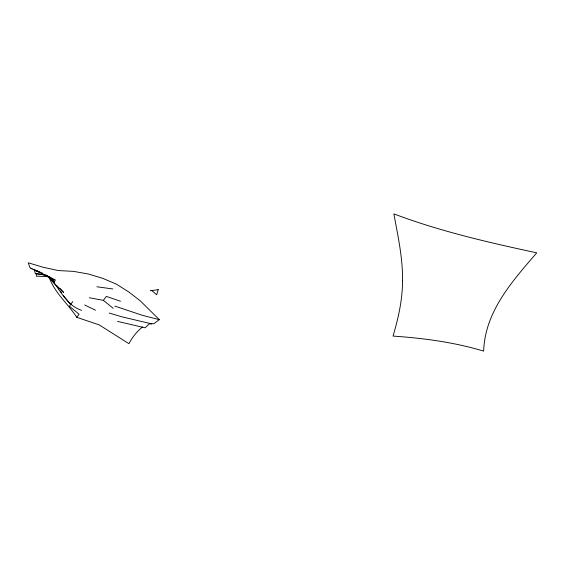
<?xml version="1.0" encoding="UTF-8"?>
<svg xmlns="http://www.w3.org/2000/svg" width="565" height="565" viewBox="0 0 565 565"><rect width="100%" height="100%" fill="white"/><g stroke="black" fill="none" stroke-linecap="round" stroke-linejoin="round"><path stroke-width="0.85" d="M72.779 301.519L69.424 306.237L79.036 314.211L76.798 317.339L99.115 324.84L128.933 343.69C132.344 337.213 136.928 331.457 142.599 326.874M89.298 297.762L103.353 300.34L106.333 296.392L120.472 301.23M48.724 276.447L55.349 280.226L30.898 268.29L29.79 267.309L28.25 262.796L43.258 267.287L58.372 270.564L73.365 271.355L88.246 273.983L102.738 278.34L116.588 284.252L128.919 292.077L140.226 300.785L159.316 319.67L153.878 323.66L149.224 323.893L145.085 327.813L117.626 321.393M48.901 276.673L36.351 276.179L36.202 273.615L35.341 273.552L34.401 270.119L33.427 269.279L38.166 271.257M96.862 286.773L112.823 288.962M35.341 273.552L46.055 275.233L36.202 273.615M151.745 323.893L122.301 316.923L109.193 313.052M159.316 319.67L142.535 315.369L114.843 306.096M43.046 273.389L34.401 270.119L40.609 272.464M30.898 268.29L32.17 268.855M84.651 304.959L95.534 310.241M53.668 282.331C61.691 292.861 67.969 305.969 81.572 310.319M46.408 275.515L54.805 281.836L46.627 275.317M103.353 300.34L113.177 308.292M46.5 275.402L54.551 283.044L46.789 275.183L54.621 283.884L63.675 292.486L59.735 288.129M63.344 295.46L70.569 304.38M76.798 317.339C67.991 303.744 54.833 293.115 49.275 277.464M57.093 286.01L59.014 288.92M60.462 291.095L61.423 292.55M402.555 280.297C402.584 299.295 398.41 317.961 393.049 336.083C423.665 338.195 454.218 342.228 483.675 351.119C484.883 311.598 512.349 281.123 536.75 252.838C488.464 242.434 440.163 231.389 393.869 213.881C397.894 235.838 402.789 257.852 402.555 280.297M158.228 289.64L156.639 294.761L151.674 290.438L150.551 290.77L158.228 289.64"/></g></svg>
